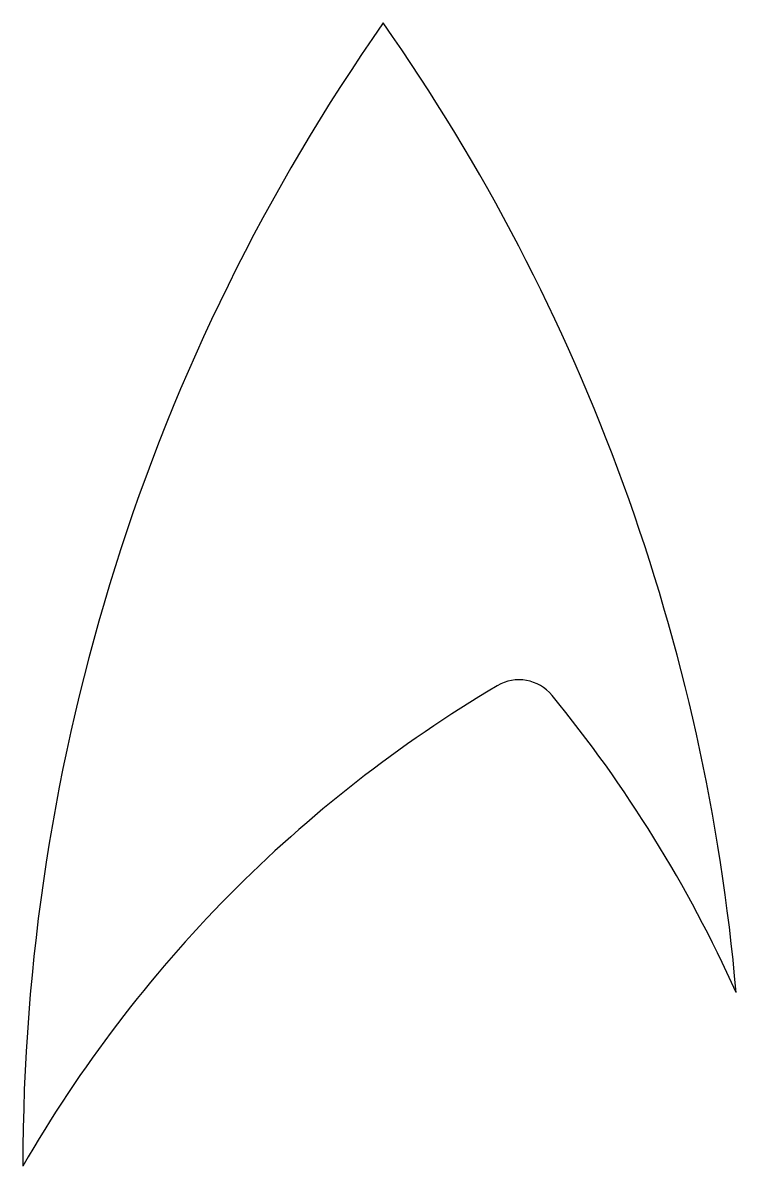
# Model space of a CAD drawing. Header units: millimetres. Extents: x -140 to -89.9, y 0 to 80.3.
import ezdxf

# ---------------------------------------------------------------- set-up
doc = ezdxf.new("R2010")
doc.units = ezdxf.units.MM

msp = doc.modelspace()

# ---------------------------------------------------------------- linework, layer by layer
at = {"color": 7, "linetype": 'Continuous'}
for centre, radius, start, end in [((0, 0), 140, 145, 180), ((-229.363, 0), 140, 5, 35), ((-59.111, -46.563), 93.333, 120.63844, 150.0736), ((-105.147, 31.16), 3, 39.35025, 120.63844), ((-175, -26.117), 93.333, 24.23969, 39.35025)]:
    msp.add_arc(centre, radius, start, end, dxfattribs=at)

doc.saveas('drawing.dxf')
